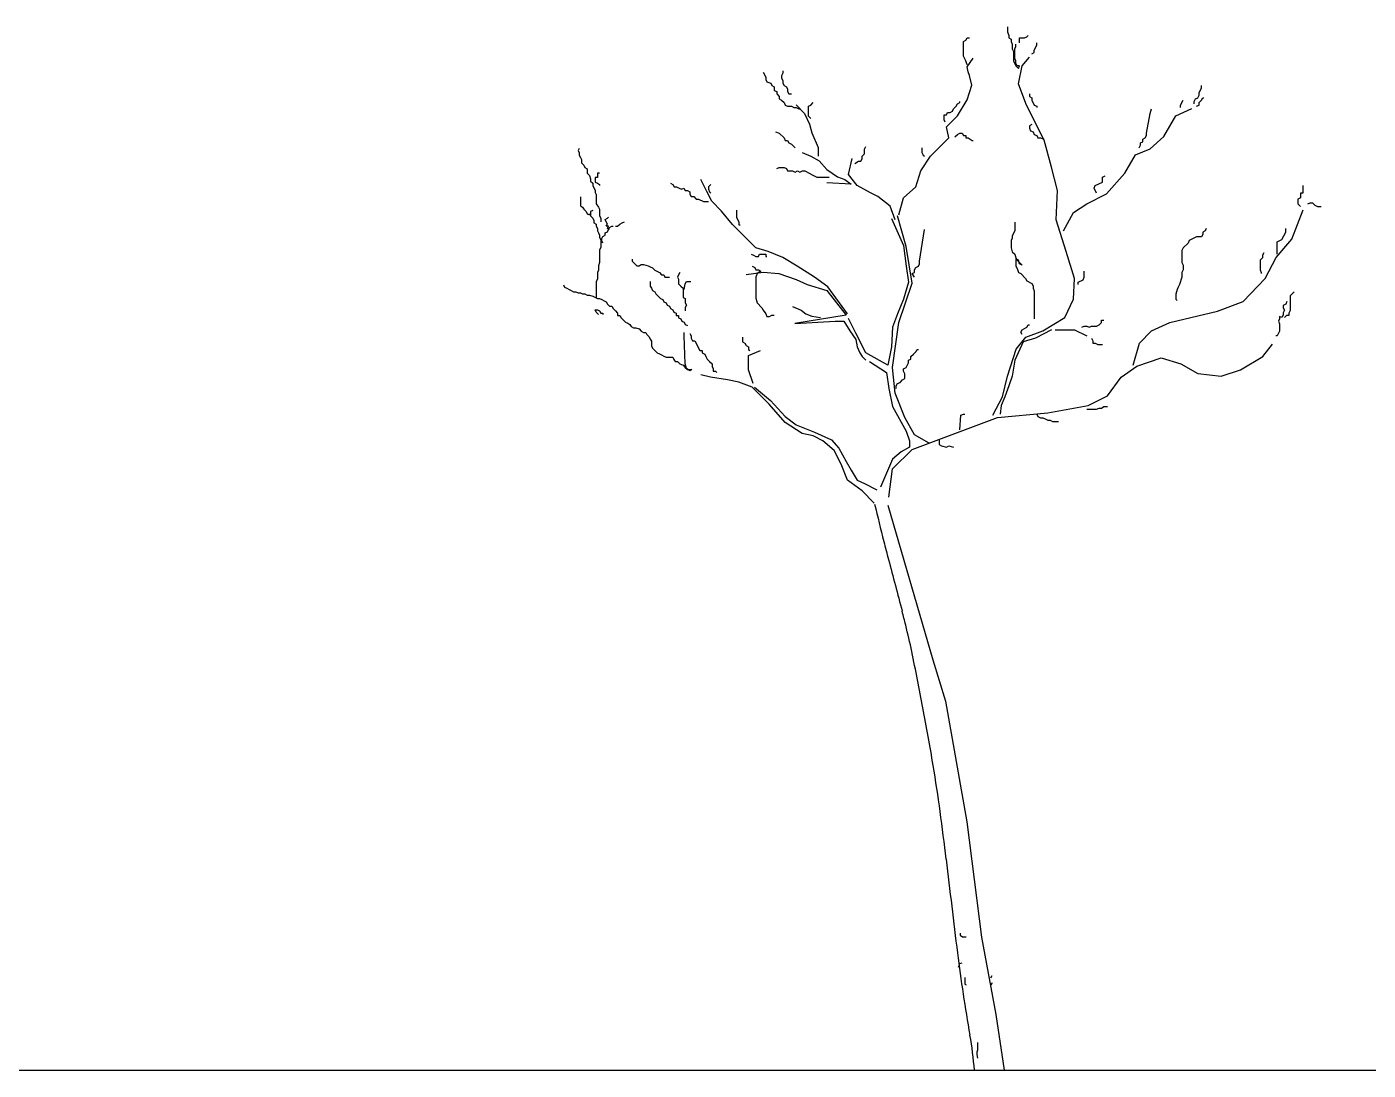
# Model space of a CAD drawing. Header units: millimetres. Extents: x 87938 to 265635, y 330093 to 434310.
# Drawn here: x 240420 to 250457, y 348959 to 356768 of the extents above; entities that cross this region are included whole.
import ezdxf

# ---------------------------------------------------------------- set-up
doc = ezdxf.new("R2010")
doc.units = ezdxf.units.MM
doc.layers.add('www.cad-blocks.net', color=7, linetype='Continuous')

# ---------------------------------------------------------------- blocks, each defined once
blk = doc.blocks.new('A$C539D0B35')
for p, q in [((3323, 7808), (3323, 7772)), ((3323, 7772), (3332, 7744)), ((3332, 7744), (3332, 7726)), ((3450, 7726), (3469, 7735)), ((3469, 7735), (3478, 7744)), ((2994, 7699), (3012, 7708)), ((2994, 7589), (2994, 7699)), ((3012, 7708), (3021, 7726)), ((3021, 7726), (3039, 7726)), ((3332, 7726), (3350, 7717)), ((3350, 7717), (3350, 7699)), ((3350, 7699), (3359, 7680)), ((3359, 7680), (3359, 7644)), ((3359, 7644), (3368, 7625)), ((3377, 7644), (3386, 7662)), ((3377, 7571), (3377, 7644)), ((3386, 7662), (3386, 7680)), ((3414, 7689), (3414, 7726)), ((3414, 7726), (3450, 7726)), ((3523, 7634), (3542, 7671)), ((3523, 7616), (3523, 7634)), ((3542, 7671), (3542, 7689)), ((3012, 7553), (2994, 7589)), ((3021, 7525), (3012, 7553)), ((3021, 7509), (3067, 7573)), ((3368, 7625), (3368, 7553)), ((3368, 7553), (3386, 7516)), ((3386, 7553), (3377, 7571)), ((3386, 7534), (3386, 7553)), ((3395, 7516), (3386, 7534)), ((3432, 7518), (3487, 7582)), ((3505, 7607), (3523, 7616)), ((1496, 7470), (1514, 7433)), ((1514, 7433), (1514, 7415)), ((1642, 7461), (1632, 7443)), ((1632, 7443), (1632, 7424)), ((1642, 7479), (1642, 7461)), ((3030, 7472), (3021, 7509)), ((3039, 7445), (3030, 7472)), ((3057, 7372), (3039, 7445)), ((3386, 7516), (3405, 7498)), ((3414, 7516), (3395, 7516)), ((3405, 7381), (3432, 7518)), ((3405, 7498), (3414, 7516)), ((1514, 7415), (1523, 7397)), ((1523, 7397), (1551, 7388)), ((1551, 7388), (1560, 7369)), ((1560, 7369), (1578, 7360)), ((1578, 7360), (1578, 7333)), ((1578, 7333), (1596, 7324)), ((1632, 7424), (1642, 7406)), ((1642, 7406), (1642, 7388)), ((1642, 7388), (1651, 7369)), ((1651, 7369), (1669, 7360)), ((1669, 7360), (1678, 7342)), ((1678, 7342), (1678, 7324)), ((3021, 7262), (3057, 7372)), ((3460, 7234), (3405, 7381)), ((4757, 7315), (4775, 7352)), ((4775, 7352), (4775, 7369)), ((1596, 7324), (1596, 7306)), ((1596, 7306), (1614, 7287)), ((1614, 7287), (1614, 7269)), ((1614, 7269), (1632, 7260)), ((1632, 7260), (1651, 7242)), ((1651, 7242), (1660, 7223)), ((1678, 7324), (1687, 7306)), ((1687, 7306), (1706, 7306)), ((1852, 7223), (1870, 7242)), ((2939, 7214), (2948, 7232)), ((2948, 7143), (3021, 7262)), ((2948, 7232), (2966, 7242)), ((2966, 7242), (2966, 7251)), ((3533, 7088), (3460, 7234)), ((3487, 7306), (3487, 7287)), ((3487, 7287), (3505, 7278)), ((3505, 7278), (3505, 7260)), ((3505, 7260), (3523, 7223)), ((4619, 7223), (4638, 7260)), ((4720, 7251), (4729, 7269)), ((4720, 7232), (4720, 7251)), ((4729, 7269), (4747, 7278)), ((4747, 7278), (4757, 7297)), ((4757, 7297), (4757, 7315)), ((4757, 7242), (4775, 7260)), ((4757, 7223), (4757, 7242)), ((4775, 7260), (4784, 7278)), ((4784, 7278), (4793, 7278)), ((1660, 7223), (1678, 7214)), ((1678, 7214), (1706, 7214)), ((1706, 7214), (1724, 7205)), ((1724, 7205), (1742, 7205)), ((1741, 7225), (1805, 7161)), ((1742, 7205), (1761, 7196)), ((1761, 7196), (1770, 7196)), ((1805, 7161), (1842, 7079)), ((1834, 7214), (1852, 7223)), ((1834, 7141), (1834, 7214)), ((1852, 7123), (1834, 7141)), ((2848, 7150), (2866, 7150)), ((2848, 7113), (2848, 7150)), ((2866, 7150), (2875, 7168)), ((2866, 7061), (2948, 7143)), ((2875, 7168), (2893, 7168)), ((2893, 7168), (2911, 7178)), ((2911, 7178), (2920, 7196)), ((2920, 7196), (2939, 7214)), ((3523, 7223), (3542, 7214)), ((3542, 7214), (3542, 7205)), ((4364, 7013), (4391, 7159)), ((4391, 7159), (4400, 7196)), ((4493, 6987), (4584, 7143)), ((4584, 7143), (4703, 7198)), ((4619, 7205), (4619, 7223)), ((4738, 7214), (4757, 7223)), ((1842, 7079), (1860, 7015)), ((2856, 7096), (2848, 7113)), ((2884, 6978), (2866, 7061)), ((3505, 7077), (3487, 7068)), ((3487, 7068), (3487, 7050)), ((3487, 7050), (3496, 7031)), ((3496, 7031), (3514, 7022)), ((3597, 6960), (3533, 7088)), ((1587, 7022), (1614, 7013)), ((1614, 7013), (1651, 6977)), ((1651, 6977), (1660, 6958)), ((1660, 6958), (1678, 6958)), ((1678, 6958), (1687, 6940)), ((1687, 6940), (1706, 6931)), ((1706, 6931), (1733, 6903)), ((1860, 7015), (1906, 6905)), ((2747, 6841), (2884, 6978)), ((2930, 6986), (2948, 7004)), ((2948, 7004), (2966, 7013)), ((2966, 7013), (2984, 7013)), ((2984, 7013), (2994, 6995)), ((2994, 6995), (3012, 6995)), ((3012, 6995), (3012, 6977)), ((3012, 6977), (3030, 6977)), ((3030, 6977), (3058, 6958)), ((3058, 6958), (3067, 6958)), ((3514, 7022), (3523, 7004)), ((3523, 7004), (3542, 6995)), ((3542, 6995), (3551, 6977)), ((3551, 6977), (3569, 6977)), ((3569, 6977), (3596, 6967)), ((3652, 6759), (3597, 6960)), ((4318, 6940), (4337, 6949)), ((4318, 6922), (4318, 6940)), ((4337, 6967), (4354, 6977)), ((4337, 6949), (4337, 6967)), ((4354, 6977), (4364, 6995)), ((4364, 6995), (4364, 7013)), ((4392, 6896), (4493, 6987)), ((118, 6899), (110, 6883)), ((110, 6883), (118, 6866)), ((118, 6866), (118, 6849)), ((118, 6849), (127, 6832)), ((127, 6832), (135, 6815)), ((1787, 6869), (1851, 6841)), ((1851, 6841), (1915, 6805)), ((1906, 6905), (1906, 6841)), ((2235, 6840), (2254, 6857)), ((2235, 6821), (2235, 6840)), ((2254, 6894), (2263, 6912)), ((2254, 6857), (2254, 6894)), ((2674, 6731), (2747, 6841)), ((2683, 6903), (2683, 6867)), ((2683, 6867), (2692, 6849)), ((2692, 6849), (2701, 6840)), ((4200, 6713), (4282, 6850)), ((4282, 6850), (4392, 6896)), ((4309, 6903), (4318, 6922)), ((135, 6815), (135, 6790)), ((135, 6790), (152, 6773)), ((152, 6773), (161, 6756)), ((161, 6756), (177, 6747)), ((177, 6747), (177, 6714)), ((1596, 6748), (1614, 6757)), ((1614, 6757), (1651, 6757)), ((1651, 6757), (1669, 6748)), ((1669, 6748), (1678, 6730)), ((1678, 6730), (1715, 6730)), ((1715, 6730), (1733, 6721)), ((1733, 6721), (1751, 6730)), ((1751, 6730), (1770, 6721)), ((1770, 6721), (1788, 6730)), ((1788, 6730), (1806, 6730)), ((1806, 6730), (1843, 6711)), ((1915, 6805), (1970, 6740)), ((1970, 6740), (2052, 6686)), ((2134, 6704), (2162, 6823)), ((2181, 6785), (2208, 6803)), ((2208, 6803), (2226, 6803)), ((2226, 6803), (2235, 6821)), ((2637, 6612), (2674, 6731)), ((3697, 6585), (3652, 6759)), ((177, 6714), (194, 6697)), ((194, 6697), (203, 6671)), ((203, 6671), (203, 6654)), ((203, 6654), (220, 6638)), ((220, 6638), (220, 6621)), ((237, 6680), (237, 6646)), ((254, 6680), (237, 6680)), ((237, 6646), (254, 6638)), ((254, 6714), (254, 6680)), ((270, 6714), (254, 6714)), ((254, 6638), (270, 6629)), ((270, 6629), (270, 6621)), ((802, 6638), (820, 6629)), ((820, 6629), (829, 6611)), ((1074, 6576), (1028, 6667)), ((1103, 6629), (1085, 6611)), ((1843, 6711), (1861, 6702)), ((1861, 6702), (1897, 6684)), ((1897, 6684), (1989, 6684)), ((2153, 6631), (1970, 6640)), ((2052, 6686), (2107, 6667)), ((2107, 6667), (2153, 6631)), ((2198, 6622), (2134, 6704)), ((3980, 6620), (4035, 6647)), ((4035, 6684), (4053, 6693)), ((4035, 6647), (4035, 6684)), ((4063, 6558), (4200, 6713)), ((127, 6536), (127, 6469)), ((220, 6621), (228, 6604)), ((228, 6604), (237, 6587)), ((237, 6587), (237, 6570)), ((237, 6570), (245, 6553)), ((245, 6553), (245, 6485)), ((829, 6611), (847, 6611)), ((847, 6611), (865, 6602)), ((865, 6602), (883, 6593)), ((883, 6593), (902, 6602)), ((902, 6602), (911, 6584)), ((911, 6584), (929, 6584)), ((929, 6584), (947, 6575)), ((947, 6575), (947, 6556)), ((947, 6556), (957, 6538)), ((957, 6538), (975, 6538)), ((975, 6538), (993, 6520)), ((1111, 6503), (1074, 6576)), ((1085, 6611), (1085, 6593)), ((1085, 6593), (1094, 6575)), ((1094, 6575), (1103, 6565)), ((2299, 6567), (2198, 6622)), ((2354, 6539), (2299, 6567)), ((2445, 6466), (2354, 6539)), ((2509, 6402), (2546, 6530)), ((2546, 6530), (2637, 6612)), ((3688, 6365), (3697, 6585)), ((3917, 6484), (4063, 6558)), ((3971, 6602), (3980, 6620)), ((3989, 6565), (3971, 6602)), ((5515, 6529), (5496, 6520)), ((5515, 6565), (5515, 6529)), ((5533, 6565), (5515, 6565)), ((5533, 6620), (5533, 6565)), ((127, 6469), (144, 6460)), ((144, 6460), (152, 6443)), ((152, 6443), (169, 6426)), ((169, 6426), (177, 6409)), ((220, 6435), (203, 6426)), ((203, 6426), (203, 6393)), ((245, 6485), (262, 6460)), ((262, 6460), (270, 6443)), ((270, 6443), (270, 6393)), ((993, 6520), (1012, 6520)), ((1012, 6520), (1048, 6501)), ((1048, 6501), (1085, 6501)), ((1184, 6430), (1111, 6503)), ((1266, 6329), (1184, 6430)), ((1295, 6437), (1295, 6382)), ((2482, 6365), (2445, 6466)), ((3816, 6420), (3917, 6484)), ((5452, 6219), (5535, 6439)), ((5496, 6520), (5496, 6483)), ((5496, 6483), (5515, 6465)), ((5570, 6483), (5587, 6492)), ((5587, 6492), (5606, 6492)), ((5606, 6492), (5624, 6474)), ((5624, 6474), (5642, 6465)), ((5642, 6465), (5670, 6465)), ((177, 6409), (194, 6401)), ((194, 6401), (194, 6409)), ((203, 6393), (220, 6376)), ((220, 6376), (228, 6359)), ((228, 6359), (228, 6342)), ((228, 6342), (245, 6333)), ((245, 6333), (245, 6316)), ((270, 6393), (279, 6376)), ((279, 6376), (279, 6350)), ((313, 6367), (330, 6376)), ((321, 6350), (313, 6367)), ((330, 6333), (321, 6350)), ((321, 6316), (330, 6333)), ((330, 6376), (338, 6384)), ((405, 6316), (422, 6333)), ((422, 6333), (439, 6342)), ((439, 6342), (456, 6350)), ((1376, 6219), (1266, 6329)), ((1295, 6382), (1304, 6364)), ((1304, 6364), (1313, 6346)), ((1313, 6346), (1313, 6328)), ((1313, 6328), (1322, 6328)), ((2454, 6375), (2546, 6173)), ((2564, 6164), (2500, 6393)), ((3377, 6346), (3377, 6282)), ((3761, 6128), (3688, 6365)), ((3743, 6283), (3816, 6420)), ((245, 6316), (254, 6300)), ((254, 6300), (254, 6283)), ((254, 6283), (262, 6266)), ((262, 6266), (270, 6249)), ((270, 6249), (270, 6232)), ((270, 6232), (279, 6215)), ((287, 6224), (296, 6240)), ((287, 6207), (287, 6224)), ((296, 6240), (313, 6249)), ((313, 6266), (330, 6274)), ((313, 6249), (313, 6266)), ((338, 6316), (321, 6316)), ((330, 6300), (338, 6316)), ((330, 6274), (346, 6308)), ((346, 6291), (330, 6300)), ((346, 6308), (363, 6316)), ((363, 6316), (372, 6316)), ((389, 6316), (405, 6316)), ((2665, 6054), (2701, 6291)), ((3359, 6227), (3350, 6209)), ((3377, 6282), (3359, 6245)), ((3359, 6245), (3359, 6227)), ((4738, 6236), (4683, 6209)), ((4775, 6236), (4738, 6236)), ((4784, 6255), (4775, 6236)), ((4802, 6282), (4784, 6273)), ((4784, 6273), (4784, 6255)), ((4811, 6300), (4802, 6282)), ((5377, 6218), (5405, 6273)), ((5405, 6273), (5405, 6300)), ((279, 6156), (270, 6139)), ((270, 6139), (270, 6046)), ((279, 6215), (279, 6156)), ((296, 6190), (287, 6207)), ((1440, 6155), (1376, 6219)), ((1531, 6128), (1440, 6155)), ((1641, 6082), (1531, 6128)), ((2546, 6173), (2564, 6018)), ((2610, 5890), (2564, 6164)), ((3350, 6209), (3350, 6154)), ((3350, 6154), (3359, 6126)), ((3359, 6126), (3377, 6108)), ((3825, 5926), (3761, 6128)), ((4638, 6154), (4628, 6135)), ((4628, 6135), (4628, 6044)), ((4674, 6190), (4638, 6154)), ((4683, 6209), (4674, 6190)), ((5333, 6082), (5452, 6219)), ((5341, 6200), (5377, 6218)), ((5341, 6108), (5341, 6200)), ((270, 6046), (262, 6021)), ((515, 6071), (515, 6055)), ((515, 6055), (532, 6038)), ((532, 6038), (549, 6021)), ((566, 6021), (583, 6029)), ((583, 6029), (600, 6029)), ((600, 6029), (633, 6021)), ((1404, 6108), (1422, 6099)), ((1422, 6099), (1441, 6090)), ((1441, 6090), (1459, 6090)), ((1459, 6090), (1468, 6108)), ((1468, 6108), (1514, 6108)), ((1514, 6108), (1514, 6090)), ((1514, 6090), (1523, 6090)), ((1750, 6018), (1641, 6082)), ((2656, 6017), (2665, 6035)), ((2665, 6035), (2665, 6054)), ((3377, 6108), (3386, 6081)), ((3386, 6081), (3395, 6063)), ((3386, 6072), (3386, 6017)), ((3405, 6063), (3386, 6072)), ((3395, 6063), (3432, 6026)), ((3414, 6035), (3405, 6063)), ((3432, 6026), (3414, 6035)), ((4628, 6044), (4638, 6026)), ((4638, 6026), (4638, 5989)), ((5231, 6081), (5213, 6063)), ((5213, 6063), (5213, 5989)), ((5241, 6117), (5231, 6099)), ((5231, 6099), (5231, 6081)), ((5251, 5926), (5333, 6082)), ((262, 5987), (254, 5970)), ((254, 5970), (254, 5919)), ((262, 6021), (262, 5987)), ((549, 6021), (566, 6021)), ((633, 6021), (650, 6012)), ((650, 6012), (667, 6004)), ((667, 6004), (684, 5987)), ((684, 5987), (718, 5970)), ((718, 5970), (735, 5953)), ((735, 5953), (751, 5953)), ((751, 5953), (760, 5936)), ((760, 5936), (794, 5936)), ((861, 5953), (853, 5936)), ((853, 5936), (861, 5919)), ((870, 5970), (861, 5953)), ((1367, 5954), (1494, 5972)), ((1413, 6017), (1432, 6008)), ((1432, 6008), (1441, 5989)), ((1441, 5989), (1459, 5989)), ((1450, 5962), (1441, 5934)), ((1441, 5934), (1441, 5779)), ((1477, 5980), (1450, 5962)), ((1459, 5989), (1477, 5980)), ((1494, 5972), (1613, 5963)), ((1613, 5963), (1741, 5917)), ((1878, 5936), (1750, 6018)), ((1979, 5862), (1878, 5936)), ((2564, 6018), (2582, 5899)), ((2610, 5962), (2628, 5971)), ((2628, 5934), (2610, 5962)), ((2628, 5989), (2637, 6008)), ((2628, 5971), (2628, 5989)), ((2637, 6008), (2656, 6017)), ((3386, 6017), (3395, 5999)), ((3395, 5999), (3405, 5971)), ((3405, 5971), (3423, 5962)), ((3423, 5962), (3459, 5925)), ((3459, 5925), (3469, 5907)), ((3816, 5771), (3825, 5926)), ((3889, 5916), (3898, 5934)), ((3898, 5934), (3898, 5980)), ((4628, 5934), (4610, 5880)), ((4638, 5989), (4628, 5971)), ((4628, 5971), (4628, 5934)), ((5087, 5753), (5251, 5926)), ((5213, 5989), (5222, 5971)), ((5222, 5971), (5222, 5962)), ((0, 5877), (8, 5860)), ((8, 5860), (25, 5852)), ((25, 5852), (42, 5843)), ((42, 5843), (59, 5835)), ((59, 5835), (76, 5826)), ((76, 5826), (93, 5826)), ((93, 5826), (110, 5818)), ((254, 5919), (245, 5902)), ((245, 5902), (245, 5784)), ((650, 5902), (650, 5869)), ((650, 5869), (659, 5852)), ((659, 5852), (667, 5835)), ((667, 5835), (684, 5826)), ((684, 5826), (692, 5810)), ((861, 5919), (861, 5886)), ((861, 5886), (878, 5869)), ((878, 5869), (895, 5852)), ((895, 5852), (895, 5784)), ((903, 5843), (912, 5886)), ((912, 5886), (920, 5902)), ((920, 5902), (954, 5902)), ((1741, 5917), (1824, 5881)), ((1824, 5881), (1970, 5835)), ((1970, 5835), (2116, 5652)), ((2125, 5661), (1979, 5862)), ((2509, 5597), (2610, 5890)), ((2582, 5899), (2546, 5771)), ((3469, 5907), (3505, 5889)), ((3505, 5889), (3514, 5870)), ((3514, 5870), (3514, 5852)), ((3514, 5852), (3523, 5834)), ((3523, 5834), (3523, 5624)), ((3852, 5898), (3889, 5916)), ((3852, 5880), (3852, 5898)), ((4592, 5843), (4583, 5807)), ((4601, 5861), (4592, 5843)), ((4610, 5880), (4601, 5861)), ((5441, 5798), (5469, 5825)), ((110, 5818), (127, 5818)), ((127, 5818), (144, 5810)), ((144, 5810), (161, 5810)), ((161, 5810), (177, 5801)), ((177, 5801), (194, 5801)), ((194, 5801), (220, 5793)), ((220, 5793), (254, 5776)), ((254, 5776), (270, 5776)), ((270, 5776), (287, 5767)), ((287, 5767), (304, 5759)), ((304, 5759), (321, 5750)), ((321, 5750), (330, 5733)), ((330, 5733), (346, 5717)), ((692, 5810), (709, 5793)), ((709, 5793), (726, 5776)), ((726, 5776), (743, 5767)), ((743, 5767), (751, 5750)), ((751, 5750), (768, 5742)), ((768, 5742), (777, 5725)), ((777, 5725), (794, 5717)), ((895, 5784), (912, 5776)), ((912, 5776), (912, 5742)), ((912, 5742), (920, 5725)), ((920, 5725), (912, 5708)), ((1441, 5779), (1450, 5743)), ((1450, 5743), (1486, 5706)), ((2546, 5771), (2500, 5661)), ((3752, 5634), (3816, 5771)), ((4583, 5807), (4583, 5770)), ((4583, 5770), (4592, 5761)), ((4895, 5680), (5087, 5753)), ((5405, 5733), (5387, 5724)), ((5387, 5724), (5387, 5706)), ((5414, 5752), (5405, 5733)), ((5441, 5688), (5441, 5798)), ((237, 5691), (254, 5691)), ((245, 5674), (237, 5691)), ((262, 5657), (245, 5674)), ((254, 5691), (270, 5683)), ((270, 5683), (279, 5666)), ((279, 5666), (296, 5666)), ((296, 5666), (296, 5657)), ((346, 5717), (363, 5717)), ((363, 5717), (372, 5700)), ((372, 5700), (389, 5683)), ((389, 5683), (405, 5666)), ((405, 5666), (405, 5649)), ((405, 5649), (422, 5649)), ((422, 5649), (431, 5632)), ((431, 5632), (465, 5598)), ((794, 5717), (802, 5700)), ((802, 5700), (819, 5691)), ((819, 5691), (827, 5674)), ((827, 5674), (844, 5666)), ((844, 5666), (844, 5649)), ((844, 5649), (861, 5649)), ((861, 5649), (861, 5632)), ((861, 5632), (878, 5624)), ((878, 5624), (886, 5607)), ((912, 5708), (912, 5683)), ((1486, 5706), (1496, 5688)), ((1496, 5688), (1514, 5660)), ((1514, 5660), (1523, 5642)), ((1523, 5642), (1541, 5642)), ((1541, 5642), (1560, 5651)), ((1560, 5651), (1578, 5651)), ((1714, 5716), (1778, 5689)), ((2116, 5652), (1732, 5588)), ((1778, 5689), (1814, 5661)), ((1814, 5661), (1860, 5643)), ((1860, 5643), (1924, 5634)), ((2189, 5515), (2134, 5625)), ((2500, 5661), (2463, 5561)), ((3588, 5533), (3752, 5634)), ((4538, 5597), (4694, 5634)), ((4694, 5634), (4895, 5680)), ((5359, 5624), (5350, 5605)), ((5359, 5642), (5359, 5624)), ((5377, 5633), (5359, 5642)), ((5387, 5651), (5377, 5633)), ((5387, 5706), (5396, 5688)), ((5396, 5688), (5387, 5669)), ((5387, 5669), (5387, 5651)), ((5396, 5633), (5414, 5651)), ((5414, 5651), (5432, 5651)), ((5432, 5669), (5441, 5688)), ((5432, 5651), (5432, 5669)), ((465, 5598), (481, 5590)), ((481, 5590), (498, 5581)), ((498, 5581), (507, 5565)), ((507, 5565), (524, 5556)), ((524, 5556), (541, 5556)), ((541, 5556), (566, 5548)), ((566, 5548), (583, 5531)), ((583, 5531), (600, 5522)), ((600, 5522), (616, 5522)), ((616, 5522), (625, 5505)), ((886, 5607), (903, 5598)), ((903, 5598), (912, 5581)), ((903, 5497), (903, 5522)), ((912, 5581), (929, 5573)), ((1732, 5588), (2034, 5606)), ((2034, 5606), (2098, 5606)), ((2098, 5606), (2143, 5533)), ((2143, 5533), (2189, 5469)), ((2463, 5561), (2454, 5414)), ((2463, 5259), (2509, 5597)), ((3423, 5523), (3432, 5542)), ((3432, 5505), (3423, 5523)), ((3432, 5542), (3469, 5560)), ((3460, 5487), (3588, 5533)), ((3469, 5560), (3478, 5578)), ((3478, 5578), (3487, 5578)), ((3652, 5542), (3533, 5478)), ((3679, 5542), (3825, 5542)), ((3825, 5542), (3917, 5497)), ((3879, 5560), (3898, 5569)), ((3898, 5569), (3916, 5569)), ((3916, 5569), (3934, 5560)), ((3934, 5560), (3953, 5569)), ((3953, 5569), (3989, 5569)), ((3989, 5569), (4008, 5578)), ((4008, 5578), (4026, 5596)), ((4026, 5614), (4044, 5614)), ((4026, 5596), (4026, 5614)), ((4310, 5442), (4401, 5533)), ((4401, 5533), (4538, 5597)), ((5359, 5532), (5341, 5496)), ((5350, 5605), (5359, 5587)), ((5359, 5587), (5359, 5532)), ((625, 5505), (642, 5488)), ((642, 5488), (650, 5472)), ((650, 5472), (659, 5455)), ((659, 5455), (659, 5421)), ((659, 5421), (667, 5404)), ((912, 5286), (903, 5497)), ((947, 5514), (957, 5496)), ((957, 5496), (957, 5478)), ((957, 5478), (966, 5459)), ((966, 5459), (984, 5459)), ((984, 5459), (1021, 5386)), ((1341, 5487), (1341, 5450)), ((1341, 5450), (1358, 5441)), ((1358, 5441), (1368, 5423)), ((1368, 5423), (1386, 5413)), ((2262, 5369), (2189, 5515)), ((2189, 5469), (2198, 5414)), ((3441, 5451), (3377, 5314)), ((3387, 5396), (3460, 5487)), ((3533, 5478), (3441, 5451)), ((3953, 5478), (3962, 5459)), ((3962, 5459), (3962, 5441)), ((3962, 5441), (3980, 5441)), ((3980, 5441), (3998, 5432)), ((3998, 5432), (4035, 5432)), ((4264, 5277), (4310, 5442)), ((5233, 5341), (5306, 5433)), ((5341, 5496), (5332, 5496)), ((667, 5404), (684, 5387)), ((684, 5387), (701, 5370)), ((701, 5370), (718, 5362)), ((718, 5362), (735, 5353)), ((735, 5353), (751, 5345)), ((751, 5345), (768, 5336)), ((768, 5336), (819, 5336)), ((819, 5336), (827, 5319)), ((1021, 5386), (1039, 5386)), ((1039, 5386), (1039, 5368)), ((1039, 5368), (1057, 5358)), ((1057, 5358), (1066, 5341)), ((1066, 5341), (1076, 5322)), ((1076, 5322), (1094, 5304)), ((1385, 5350), (1476, 5387)), ((1385, 5241), (1385, 5350)), ((1386, 5413), (1386, 5395)), ((1386, 5395), (1395, 5386)), ((2198, 5414), (2217, 5369)), ((2217, 5369), (2235, 5341)), ((2235, 5341), (2262, 5314)), ((2427, 5277), (2262, 5369)), ((2454, 5414), (2427, 5277)), ((2583, 5313), (2601, 5322)), ((2601, 5341), (2619, 5358)), ((2601, 5322), (2601, 5341)), ((2619, 5358), (2637, 5377)), ((2637, 5377), (2646, 5395)), ((2646, 5395), (2656, 5395)), ((3323, 5195), (3387, 5396)), ((4291, 5268), (4474, 5332)), ((4474, 5332), (4621, 5286)), ((5068, 5241), (5233, 5341)), ((827, 5319), (836, 5303)), ((836, 5303), (853, 5303)), ((853, 5303), (870, 5286)), ((870, 5286), (895, 5277)), ((895, 5277), (912, 5260)), ((920, 5252), (912, 5286)), ((912, 5260), (929, 5243)), ((946, 5235), (920, 5252)), ((929, 5243), (962, 5243)), ((962, 5243), (946, 5235)), ((1094, 5304), (1112, 5286)), ((1112, 5286), (1112, 5267)), ((1112, 5267), (1121, 5249)), ((1121, 5249), (1121, 5231)), ((1121, 5231), (1139, 5231)), ((1139, 5231), (1148, 5222)), ((1421, 5140), (1385, 5241)), ((2290, 5305), (2418, 5222)), ((2418, 5222), (2436, 5103)), ((2482, 5067), (2463, 5259)), ((2546, 5249), (2564, 5258)), ((2546, 5231), (2546, 5249)), ((2555, 5212), (2546, 5231)), ((2564, 5258), (2583, 5295)), ((2583, 5295), (2583, 5313)), ((3377, 5314), (3359, 5195)), ((4173, 5186), (4291, 5268)), ((4621, 5286), (4748, 5213)), ((4922, 5195), (5068, 5241)), ((1101, 5186), (1028, 5204)), ((1229, 5167), (1101, 5186)), ((1312, 5149), (1229, 5167)), ((1412, 5112), (1312, 5149)), ((2491, 5121), (2500, 5139)), ((2491, 5103), (2491, 5121)), ((2500, 5139), (2519, 5148)), ((2519, 5148), (2537, 5167)), ((2537, 5167), (2555, 5176)), ((2555, 5176), (2555, 5212)), ((3286, 5039), (3323, 5195)), ((3332, 5122), (3304, 5039)), ((3359, 5195), (3332, 5122)), ((4072, 5048), (4173, 5186)), ((4748, 5213), (4922, 5195)), ((1540, 4984), (1412, 5112)), ((1430, 5112), (1549, 5012)), ((2436, 5103), (2463, 4966)), ((2555, 4884), (2482, 5067)), ((3213, 4902), (3286, 5039)), ((3304, 5039), (3277, 4975)), ((3926, 4975), (4072, 5048)), ((1659, 4847), (1540, 4984)), ((1549, 5012), (1659, 4893)), ((2463, 4966), (2564, 4783)), ((3249, 4884), (3624, 4920)), ((3277, 4975), (3268, 4911)), ((3624, 4920), (3926, 4975)), ((3916, 4947), (3989, 4947)), ((3989, 4947), (4008, 4956)), ((4008, 4956), (4026, 4956)), ((4026, 4956), (4044, 4966)), ((4044, 4966), (4072, 4966)), ((1659, 4893), (1741, 4829)), ((1787, 4765), (1659, 4847)), ((1741, 4829), (1878, 4774)), ((2628, 4756), (2555, 4884)), ((2930, 4765), (3249, 4884)), ((2966, 4792), (2975, 4902)), ((2975, 4902), (2994, 4911)), ((2994, 4911), (3003, 4911)), ((3542, 4911), (3551, 4892)), ((3551, 4892), (3569, 4883)), ((3569, 4883), (3588, 4883)), ((3588, 4883), (3605, 4874)), ((3605, 4874), (3624, 4865)), ((3624, 4865), (3642, 4865)), ((3642, 4865), (3660, 4856)), ((3660, 4856), (3706, 4856)), ((1869, 4747), (1787, 4765)), ((1942, 4710), (1869, 4747)), ((1878, 4774), (2006, 4719)), ((2006, 4719), (2061, 4655)), ((2564, 4783), (2591, 4710)), ((2610, 4646), (2930, 4765)), ((2738, 4692), (2628, 4756)), ((2811, 4719), (2811, 4682)), ((2025, 4637), (1942, 4710)), ((2079, 4536), (2025, 4637)), ((2061, 4655), (2116, 4555)), ((2463, 4500), (2610, 4646)), ((2527, 4628), (2463, 4573)), ((2591, 4664), (2527, 4628)), ((2591, 4710), (2591, 4664)), ((2811, 4682), (2829, 4673)), ((2829, 4673), (2866, 4664)), ((2866, 4664), (2884, 4673)), ((2884, 4673), (2920, 4664)), ((2125, 4417), (2079, 4536)), ((2116, 4555), (2153, 4491)), ((2463, 4573), (2372, 4363)), ((2235, 4335), (2125, 4417)), ((2153, 4491), (2198, 4417)), ((2198, 4417), (2253, 4390)), ((2436, 4289), (2463, 4500)), ((2326, 4244), (2235, 4335)), ((2253, 4390), (2345, 4344)), ((2428, 4230), (2764, 3071)), ((2764, 3071), (2859, 2761)), ((2859, 2761), (3020, 1858)), ((3020, 1858), (3128, 996)), ((2970, 1026), (2970, 1010)), ((2970, 1010), (2987, 998)), ((2987, 998), (3015, 998)), ((3128, 996), (3236, 417)), ((2959, 780), (2953, 769)), ((2981, 802), (2965, 797)), ((3206, 707), (3195, 690)), ((3004, 695), (3004, 645)), ((3004, 645), (3015, 639)), ((3200, 639), (3211, 656)), ((3236, 417), (3299, 0)), ((3099, 207), (3099, 151)), ((3099, 151), (3093, 134)), ((3093, 134), (3093, 117)), ((3093, 117), (3099, 89))]:
    blk.add_line(p, q)
for centre, radius, start, end in [((51833, 16308), 50955, 193.7047, 194.0273), ((14005, 6857), 11964, 194.0273, 194.693), ((115574, 33490), 116966, 194.69304, 194.88954), ((-5392, 1327), 8202, 14.1475, 14.8895), ((-2164, 2140), 4873, 11.7607, 14.1475), ((-18822, -1328), 21888, 10.6346, 11.7607), ((-18213, -1213), 21269, 9.4561, 10.6346), ((-10517, 68), 13467, 7.9752, 9.4561), ((-10384, 87), 13332, 6.4225, 7.9752), ((53375, 7264), 50829, 186.4225, 187.2177), ((15359, 2450), 12510, 187.2177, 190.0697), ((360, -214), 2724, 4.5004, 10.0697)]:
    blk.add_arc(centre, radius, start, end)
blk = doc.blocks.new('format')
at = {"layer": 'www.cad-blocks.net', "color": 155, "true_color": 0x546d8e}
blk.add_line((102854, 348959), (265635, 348959), dxfattribs=at)

msp = doc.modelspace()

# ---------------------------------------------------------------- block references
msp.add_blockref('A$C539D0B35', (244435, 348959))
at = {"layer": 'www.cad-blocks.net'}
msp.add_blockref('format', (0, 0), dxfattribs=at)

doc.saveas('drawing.dxf')
